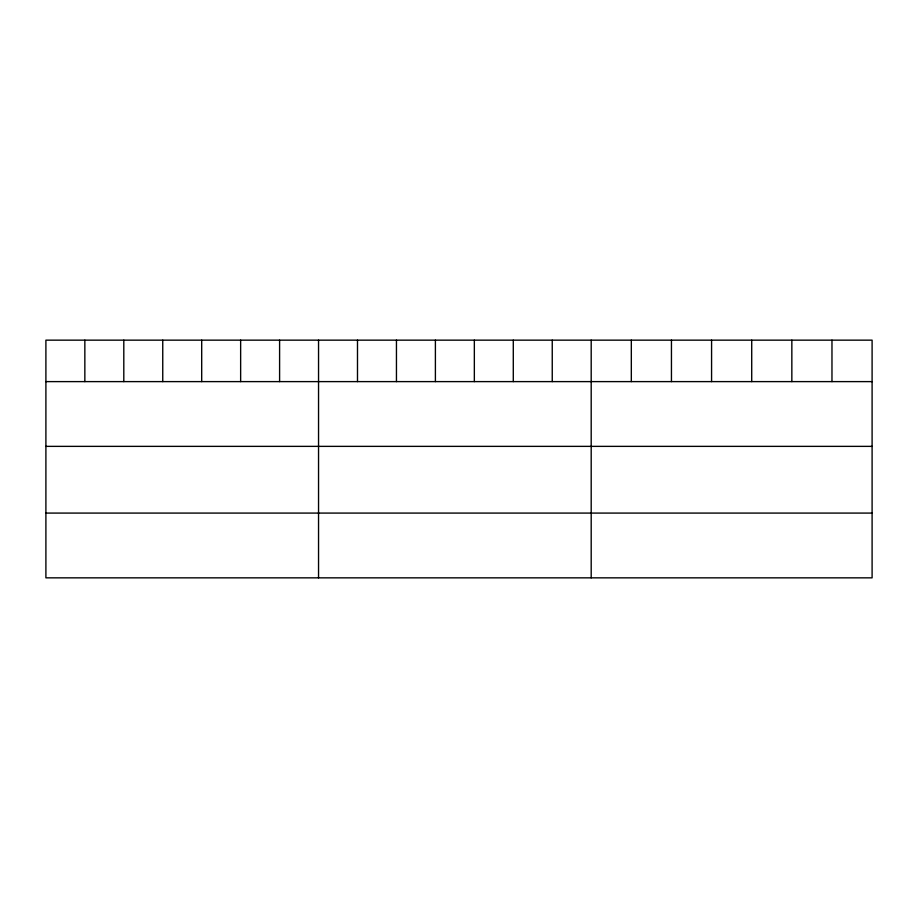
<?xml version="1.0" encoding="UTF-8"?>
<svg xmlns="http://www.w3.org/2000/svg" width="918" height="918" viewBox="0 0 918 918"><rect width="100%" height="100%" fill="white"/><g stroke="black" fill="none" stroke-linecap="round" stroke-linejoin="round"><path stroke-width="1.38" d="M872.1 381.613L872.1 577.847L45.9 577.847L45.9 340.153L872.1 340.153L872.1 381.613L45.9 381.613M45.9 446.366L872.1 446.366M45.9 513.082L872.1 513.082M831.972 340.153L831.972 381.613M791.844 340.153L791.844 381.613M751.716 340.153L751.716 381.613M711.576 340.153L711.576 381.613M671.448 340.153L671.448 381.613M631.32 340.153L631.32 381.613M591.192 340.153L591.192 577.847M552.246 340.153L552.246 381.613M513.288 340.153L513.288 381.613M474.342 340.153L474.342 381.613M435.396 340.153L435.396 381.613M396.45 340.153L396.45 381.613M357.492 340.153L357.492 381.613M318.546 340.153L318.546 577.847M279.6 340.153L279.6 381.613M240.642 340.153L240.642 381.613M201.696 340.153L201.696 381.613M162.75 340.153L162.75 381.613M123.804 340.153L123.804 381.613M84.846 340.153L84.846 381.613"/></g></svg>
